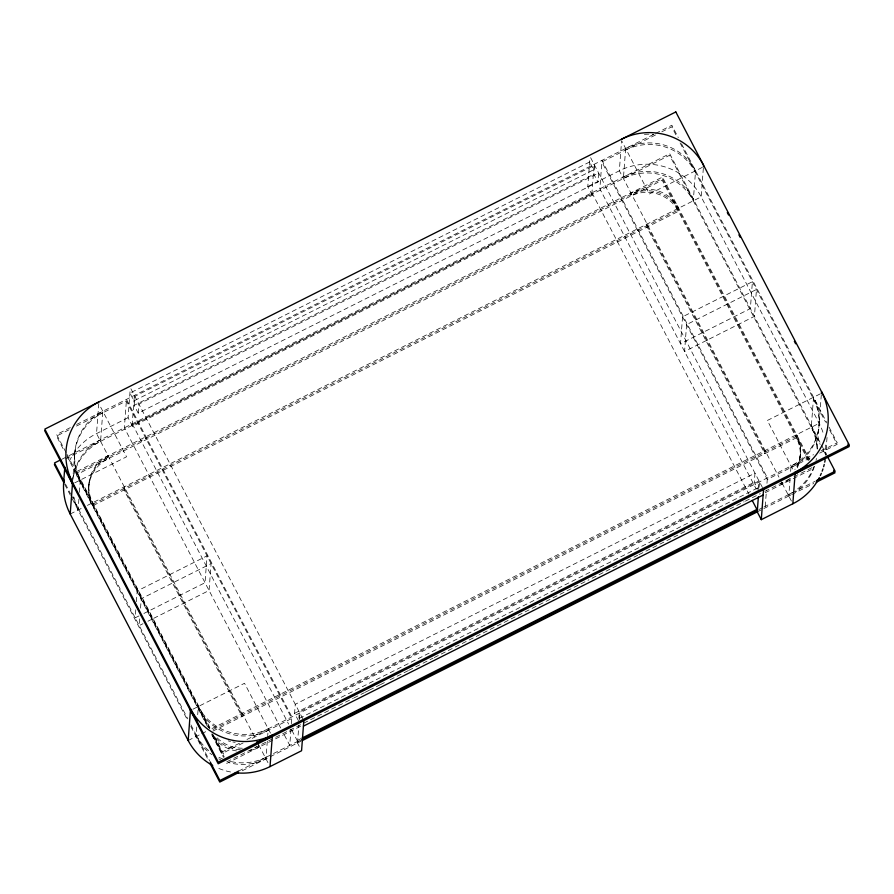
<?xml version="1.0" encoding="UTF-8"?>
<svg xmlns="http://www.w3.org/2000/svg" width="894" height="894" viewBox="0 0 894 894"><rect width="100%" height="100%" fill="white"/><g stroke="black" fill="none" stroke-linecap="round" stroke-linejoin="round"><path stroke-width="0.67" stroke-dasharray="4.47 3.35" d="M72.604 481.497L74.761 452.822M78.907 499.143L78.091 510.061A51.93 51.092 4.3 0 1 73.386 496.841M79.421 492.315L80.348 480.033A51.93 51.092 4.3 0 1 102.832 411.285L100.575 441.323A51.93 51.092 4.3 0 0 73.33 476.904M88.629 488.191L89.009 483.207M98.787 403.518L96.53 433.556L255.505 738.757M92.495 505.859L92.73 502.696A35.469 34.888 4.3 0 1 108.096 455.761L107.85 458.924A35.469 34.888 4.3 0 0 92.495 505.859L678.412 211.33L678.658 208.179A35.469 34.888 4.3 0 0 630.907 192.948L630.672 196.11A35.469 34.888 4.3 0 1 678.412 211.33M132.591 426.349L132.703 424.773L592.42 193.685L592.309 195.261L132.591 426.349L128.077 417.688L130.233 389.013M124.288 486.839L124.042 490.001L242.017 716.485L242.263 713.323M132.122 425.466L134.379 395.427M134.167 405.351L134.849 396.321L594.566 165.222L593.884 174.263L597.93 182.03L138.212 413.117L134.167 405.351L593.884 174.263M138.212 413.117L138.894 404.088L598.611 173L597.93 182.03M135.776 609.775L135.173 617.832L138.916 615.955M136.38 601.707L137.195 590.968L207.05 555.844L205.028 582.72L140.157 615.329M139.721 618.894L139.218 625.61L142.962 623.721M140.537 608.144L141.241 598.734L211.096 563.622L209.073 590.487L147.946 621.218M196.781 726.99L196.065 736.544A51.93 51.092 4.3 0 0 211.867 754.681M197.708 714.697L198.323 706.506A51.93 51.092 4.3 0 0 268.234 728.8L267.719 735.628M258.455 744.4L258.21 747.563A35.469 34.888 4.3 0 1 249.493 750.614M267.306 741.092L265.976 758.838A51.93 51.092 4.3 0 1 228.316 762.504M290.975 729.102L289.757 745.361L283.32 733.013M291.377 723.682L291.891 716.91L126.49 399.394L124.355 427.846L280.738 728.062M758.458 488.705L759.04 480.961L299.311 712.06L298.641 721.089L294.584 713.311L295.266 704.282L754.983 473.194L754.312 482.224L758.358 490.001M299.255 746.311L297.054 742.087L297.177 740.511L300.909 738.634M297.523 742.981L298.864 725.135M299.267 719.771L299.781 712.943M592.309 195.261L587.794 186.6L589.951 157.925M591.839 194.378L594.108 164.34M647.1 224.036L646.865 227.199L764.839 453.671L765.074 450.509M703.343 168.173L701.187 196.848L819.161 423.32A60.792 59.82 4.3 0 1 823.542 434.238M759.084 487.308L759.498 481.855M765.242 506.339L766.471 490.08M766.974 483.308L767.387 477.888L601.986 160.372L599.852 188.824L756.235 489.052M781.267 481.598L781.032 484.76A35.469 34.888 4.3 0 0 788.653 479.597M790.128 478.279L788.787 496.025A51.93 51.092 4.3 0 0 792.341 494.069M790.642 471.451L791.045 465.998A51.93 51.092 4.3 0 0 813.54 397.249L811.271 427.287A51.93 51.092 4.3 0 1 817.004 450.487M797.28 467.853A35.469 34.888 4.3 0 0 796.386 437.814L796.632 434.652A35.469 34.888 4.3 0 1 794.878 469.506M800.119 457.303L800.499 452.319M817.272 449.034L819.116 424.46M821.318 394.656L819.161 423.32L210.716 729.18L76.538 471.619L662.465 177.09L809.707 459.762M827.028 437.423L825.698 455.169A60.792 59.82 4.3 0 0 825.43 443.446M70.358 427.611L56.635 434.506L66.29 453.046M76.593 424.471L654.386 134.033M655.637 133.407L671.852 125.261L678.289 137.609M68.994 429.824L56.512 436.093L64.234 450.911M76.482 426.058L126.378 400.97L291.768 718.485L249.359 739.807M655.514 134.994L601.874 161.959L767.264 479.463L810.925 457.516M661.75 131.854L671.729 126.836L676.881 136.726M128.077 417.688L94.429 434.663A60.792 59.82 4.3 0 0 68.056 463.986M587.794 186.6L621.498 169.726A60.792 59.82 4.3 0 1 701.187 196.848L87.411 505.378M61.988 459.203L669.707 153.712L820.949 444.05M65.608 458.901L669.595 155.288L820.189 444.396M74.716 482.861L126.546 456.8L99.368 404.624M702.315 167.379L649.368 193.998L621.598 140.704L619.341 170.743L778.953 477.161M70.201 514.028L82.494 507.848M192.892 709.233L244.52 683.284L270.547 733.248M820.301 393.852L767.343 420.471L794.464 472.557M188.176 740.511L200.468 734.332M201.698 733.706L206.615 731.236M213.018 729.538L796.509 436.238A35.469 34.888 4.3 0 1 795.727 469.529M212.895 731.124L796.386 437.814M294.584 713.311L754.312 482.224M239.491 743.249L222.036 752.022L213.018 734.723M246.979 739.483L813.54 454.688M821.027 450.922L837.242 442.776L827.587 424.237M243.123 742.948L221.913 753.608L211.621 733.84M819.664 453.135L837.13 444.352L829.409 429.522M299.367 718.363L759.095 487.275M226.785 761.844L353.164 698.315M353.946 697.923L364.394 692.671M365.165 692.291L368.898 690.403M369.39 690.168L375.625 687.028M376.385 686.648L380.118 684.77M380.62 684.513L384.364 682.636M390.097 679.753L408.066 670.724M408.793 670.355L421.789 663.817M423.041 663.192L433.02 658.174M434.272 657.548L588.99 579.77M592.051 578.239L626.426 560.951M626.951 560.694L637.657 555.308M638.908 554.682L744.132 501.78M745.384 501.154L760.347 493.633M764.929 491.331L792.754 477.34M794.006 476.714L812.702 467.316M226.663 763.431L301.893 725.615M765.208 492.717L812.579 468.903M238.609 771.075L301.01 739.707M758.984 509.491L762.727 507.613M763.979 506.976L815.138 481.263M297.054 742.087L300.797 740.21M242.24 770.773L300.887 741.282M757.24 511.893L762.604 509.189M763.856 508.563L813.775 483.475M681.507 143.789L826.95 423.007M680.099 142.895L825.542 422.113M821.586 445.279L826.738 455.169M822.759 449.336L825.33 454.275M808.969 460.142L662.342 178.666L76.426 473.194L209.308 728.286M808.221 460.533L662.219 180.253L76.303 474.781L207.252 726.151M782.116 483.207L792.207 502.584M646.988 225.612L764.962 452.096M590.632 157.679L763.543 489.621M591.962 192.791L748.993 494.248M130.915 388.767L303.245 719.603M132.245 423.879L288.628 724.106M291.846 730.275L297.635 741.394M258.668 744.814L269.385 765.398M124.165 488.426L242.14 714.898M214.448 736.354L225.031 756.682M66.927 454.275L209.799 728.554M212.459 734.343L224.293 757.062M66.815 455.862L208.403 727.66M211.722 734.734L223.556 757.453M65.441 483.967L70.581 493.857M71.229 495.086L187.796 718.877M190.936 724.889L209.598 760.716M64.67 484.313L71.755 497.902M72.392 499.143L187.684 720.452M190.813 726.464L208.19 759.822M644.418 134.368A60.792 59.82 4.3 0 1 653.961 134.357M816.39 458.477A51.93 51.092 4.3 0 1 816.043 460.455M814.512 466.277A51.93 51.092 4.3 0 1 795.727 491.834M230.574 771.991A60.792 59.82 4.3 0 1 216.974 767.655M235.178 742.366A60.792 59.82 4.3 0 1 232.831 741.964M230.496 741.461A60.792 59.82 4.3 0 1 228.182 740.869M220.662 759.732A51.93 51.092 4.3 0 1 218.818 758.861M107.973 457.337A35.469 34.888 4.3 0 0 92.618 504.283L678.535 209.755A35.469 34.888 4.3 0 0 630.795 194.523M782.786 482.302A35.469 34.888 4.3 0 1 781.155 483.173M236.575 750.949A35.469 34.888 4.3 0 1 211.364 733.952M256.656 746.769A35.469 34.888 4.3 0 1 254.946 747.473M240.385 749.753A35.469 34.888 4.3 0 1 212.459 733.918M242.363 748.222A35.469 34.888 4.3 0 1 215.979 736.69M266.088 757.263A51.93 51.092 4.3 0 1 228.428 760.928M222.651 758.961A51.93 51.092 4.3 0 1 218.941 757.285M208.771 750.614A51.93 51.092 4.3 0 1 196.177 734.957M623.509 176.934A51.93 51.092 4.3 0 1 693.42 199.228M78.203 508.485A51.93 51.092 4.3 0 1 73.945 497.22M72.816 479.285A51.93 51.092 4.3 0 1 100.698 439.747M813.965 466.59A51.93 51.092 4.3 0 1 795.839 490.258M792.464 492.482A51.93 51.092 4.3 0 1 788.91 494.449M811.394 425.712A51.93 51.092 4.3 0 1 817.127 448.9M625.532 150.058A51.93 51.092 4.3 0 1 695.443 172.352M813.417 398.836A51.93 51.092 4.3 0 1 790.933 467.573M268.111 730.387A51.93 51.092 4.3 0 1 198.2 708.093M80.225 481.609A51.93 51.092 4.3 0 1 102.709 412.872M625.655 148.482L623.397 178.521A51.93 51.092 4.3 0 1 693.297 200.815L695.554 170.776A51.93 51.092 4.3 0 0 625.655 148.482M682.547 316.822L680.524 343.698L750.379 308.586L752.402 281.711L682.547 316.822M686.592 324.6L684.569 351.476L754.435 316.353L756.458 289.477L686.592 324.6M589.649 161.982L129.932 393.081L133.977 400.847L593.694 169.759L589.649 161.982"/><path stroke-width="1.34" d="M63.664 482.179L64.793 467.16M212.716 765.532A60.792 59.82 4.3 0 1 188.176 740.511L70.201 514.028L72.582 482.414A60.803 59.82 4.3 0 1 98.899 401.931M188.176 740.511L190.556 708.886A60.803 59.82 4.3 0 0 272.402 734.991L270.022 766.605L267.876 767.633A60.792 59.82 4.3 0 1 235.29 772.729M303.826 720.709L301.569 750.748L270.022 766.605M703.444 166.809L703.567 165.234A60.803 59.82 4.3 0 0 621.721 139.129M819.329 477.642A60.792 59.82 4.3 0 1 794.934 502.685L761.286 519.66L756.782 510.999L756.894 509.424L302.161 738.008M757.24 511.893L758.38 496.762M761.286 519.66L763.543 489.621M792.833 503.803L795.213 472.188A60.803 59.82 4.3 0 0 821.541 391.706L821.418 393.293M797.191 472.647L795.101 473.764A60.792 59.82 4.3 0 0 806.958 465.942M60.736 459.829L54.5 462.969L64.144 481.497M303.424 726.129L763.141 495.041M238.609 771.075L219.89 780.484L210.235 761.945M302.25 739.081L757.732 510.116M816.39 480.637L835.108 471.227L827.386 456.398M302.038 739.584L756.782 510.999M238.497 772.651L219.779 782.06L210.124 763.532M302.138 740.657L757.62 511.703M816.267 482.212L834.985 472.803L833.7 470.333M270.133 737.595L272.279 736.578A60.792 59.82 4.3 0 1 256.556 741.953M190.433 710.473L195.44 718.474A60.792 59.82 4.3 0 0 196.892 720.352M727.28 212.571L728.576 215.052M738.891 234.854L740.198 237.357M794.341 341.307L795.638 343.788M847.892 444.106L849.177 446.575L218.192 763.755L44.7 430.707M752.212 500.428L757.363 510.306M54.378 464.545L64.033 483.073M72.459 483.989L68.782 475.317A60.792 59.82 4.3 0 1 68.078 473.071M68.782 475.317L69.576 477.541M825.151 459.84A60.792 59.82 4.3 0 1 824.737 462.153M824.234 464.444A60.792 59.82 4.3 0 1 823.631 466.713M822.949 468.97A60.792 59.82 4.3 0 1 822.178 471.183M821.307 473.373A60.792 59.82 4.3 0 1 820.357 475.53M70.201 514.028A60.792 59.82 4.3 0 1 63.899 479.843M675.808 111.94L44.823 429.12L218.315 762.18L849.3 445L675.808 111.94"/></g></svg>
